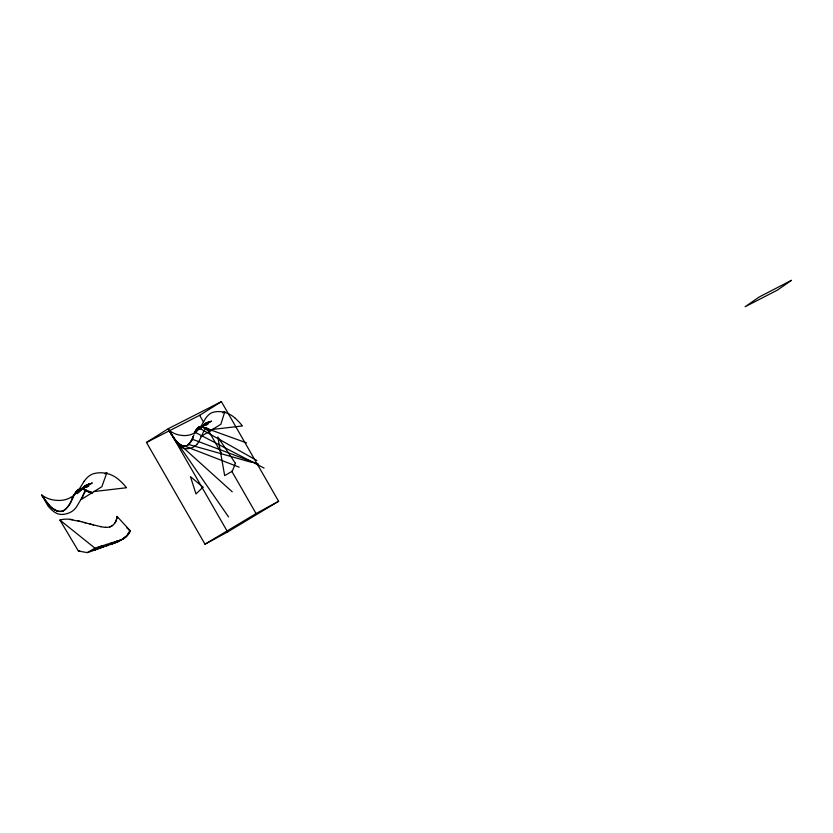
<?xml version="1.0" encoding="UTF-8"?>
<svg xmlns="http://www.w3.org/2000/svg" width="833" height="833" viewBox="0 0 833 833"><rect width="100%" height="100%" fill="white"/><g stroke="black" fill="none" stroke-linecap="round" stroke-linejoin="round"><path stroke-width="1.25" d="M110.862 526.466L109.696 526.893L110.862 526.466A13.141 10.777 57.1 0 0 111.966 525.873L113.049 525.071A15.004 12.308 57 0 0 114.787 523.166L115.006 522.832A14.255 11.693 57 0 0 115.391 522.197A14.619 11.995 57 0 0 116.349 519.896L116.558 519.157A22.429 18.441 56.5 0 0 117.057 516.418L130.24 530.746A25.386 20.804 57.4 0 1 129.459 532.349L129.427 532.412A25.302 20.731 57.4 0 0 130.24 530.746L126.876 527.945M116.349 519.896L116.381 519.802A14.525 11.912 57 0 1 115.006 522.832M193.433 436.325L193.287 436.742A50.074 32.071 43.1 0 1 192.277 439.168L192.111 439.48A50.095 32.091 43.1 0 0 193.266 436.804L193.287 436.742M193.318 436.284L191.757 440.157A39.463 18.742 79.3 0 1 190.486 442.177M193.641 435.711L193.86 435.118M84.862 490.908L81.853 499.123L101.845 486.711L106.936 472.519L104.833 473.842M194.381 433.722L194.495 433.108M194.412 433.639L194.62 432.796A45.044 28.437 47.5 0 1 195.391 431.14L196.286 429.672A23.23 14.182 56.4 0 1 197.931 427.829L198.264 427.548A10.631 6.445 62.8 0 1 201.232 426.798C205.137 426.746 207.032 431.359 211.082 430.796A8.611 5.133 62.2 0 0 209.135 429.318L208.854 429.172A8.445 5.04 62.2 0 0 206.969 428.641A6.862 4.092 62.2 0 0 205.98 428.724M71.794 499.758L71.669 500.414A54.499 38.224 39.8 0 1 70.118 503.507L70.347 503.09M71.94 499.394C72.211 499.727 73.741 494.906 72.044 499.154M71.846 499.644L69.743 504.132M71.992 499.613L73.169 496.926M194.63 433.087L194.995 432.254L264.082 468.094M203.002 432.941L203.106 432.712A39.474 23.407 63.1 0 1 204.095 430.692L204.606 429.828A6.477 3.863 62.2 0 1 205.866 428.756M202.658 433.754L201.482 436.388M201.315 436.752L198.296 442.479A40.744 24.803 59.6 0 1 197.004 444.208M73.429 496.051L73.543 495.822A48.762 33.934 45.6 0 1 74.522 494.011L75.449 492.824A25.084 17.087 54.8 0 1 78.167 489.95A11.443 7.747 63.2 0 1 81.801 488.856L82.3 488.898A13.318 8.934 61.8 0 1 84.57 489.512L88.756 492.157L92.296 493.198A9.309 6.216 61.9 0 0 90.068 491.678L89.735 491.532A9.121 6.091 61.9 0 0 87.527 491.043A7.424 4.956 61.8 0 0 86.361 491.189M73.575 496.051L73.97 495.271M192.256 439.21L258.553 464.21M191.954 439.532L191.809 440.074M80.593 500.019L82.748 495.76A42.65 28.301 63.1 0 1 84.029 493.469L84.674 492.48A6.997 4.675 61.8 0 1 86.226 491.231M80.447 500.289L76.49 506.922A44.139 30.071 58.5 0 1 74.949 508.828L74.897 508.88A32.487 22.095 59.4 0 1 72.252 511.191A35.444 24.074 62 0 1 70.336 512.326L69.045 512.909A48.21 32.706 61.5 0 1 66.723 513.701L65.63 513.971A38.401 26.229 -89.6 0 1 62.694 514.398M191.621 440.168L191.705 440.251A39.474 18.753 79.3 0 1 190.393 442.313A34.382 10.787 -80.4 0 1 188.56 444.458A28.947 11.777 83.4 0 1 187.404 445.384A29.082 11.829 83.3 0 1 186.623 445.801L187.321 445.322A28.801 11.693 83.4 0 0 188.362 444.499L189.185 443.635A34.278 10.746 -80.4 0 0 190.257 442.302L191.652 440.116M69.899 503.632L69.618 504.329A42.733 23.522 80.2 0 1 67.931 506.703A37.391 14.067 -78.9 0 1 65.578 509.213A31.362 15.088 84.4 0 1 64.079 510.348A31.519 15.161 84.4 0 1 63.089 510.879L64.006 510.275A31.206 14.994 84.5 0 0 65.349 509.275L66.494 508.161A37.287 14.015 -78.9 0 0 67.775 506.693L68.025 506.579M69.535 504.236L67.889 506.558M84.102 481.38L79.427 488.825A48.762 40.182 51.5 0 1 76.209 493.011M75.439 492.844L75.418 492.855A49.032 34.163 45.1 0 0 73.523 496.166M128.803 533.026L128.678 533.193A23.865 21.523 -11.1 0 1 127.543 534.63A25.209 21.762 -18.2 0 1 123.94 538.076L123.825 538.16A25.229 21.783 -18.2 0 0 125.419 536.806M76.209 493.001L75.387 493.865A32.987 27.197 52.5 0 1 70.815 497.374M77.313 493.688L85.122 485.535L78.864 491.855L86.84 484.619L80.103 490.564L89.089 483.692L81.759 489.075L92.286 482.901L84.195 487.42M205.366 423.226L199.67 429.026L206.813 422.456L200.67 427.902L208.719 421.685L202.034 426.621L211.436 421.071L204.054 425.205M123.763 538.212L123.784 538.191A26.812 26.448 -40 0 1 119.317 541.034A23.157 12.818 -34.2 0 1 117.12 542.064L116.682 542.241A23.095 12.787 -34.2 0 1 114.579 543.043L113.861 543.283M91.12 491.876C87.642 492.824 85.341 488.492 81.634 488.836A11.485 7.778 62.5 0 0 78.094 489.846L77.75 490.148A25.125 17.087 55.4 0 0 75.668 492.334L75.511 492.73A25.125 17.118 54.8 0 1 78.167 489.95M112.653 525.394L111.966 525.873M146.483 442.458L168.266 428.703L221.401 401.641L278.607 501.299L227.607 531.943L205.001 544.199L146.483 442.458L199.639 415.313L221.401 401.641M222.744 412.845L224.848 411.544L220.839 424.309L200.805 436.596M205.001 544.199L256.075 513.565L278.607 501.299M98.679 546.969L94.931 548.156L87.278 552.623L78.406 551.03L59.934 520.073A28.322 23.845 57.3 0 1 61.673 519.636L62.017 519.563A32.664 27.52 57.6 0 1 65.151 519.167L65.89 519.136A33.476 28.207 57.6 0 1 68.41 519.167L81.894 521.822M196.65 429.339L205.512 424.57L197.723 428.141L206.292 424.351L198.327 427.621A23.23 14.213 55.9 0 0 196.192 430.026A23.189 14.192 55.9 0 1 198.327 427.621L207.948 424.216L199.701 426.913M119.702 540.836L119.358 541.013A23.064 12.766 -34.2 0 1 114.996 542.897L114.735 542.991M85.049 487.003L76.73 491.22L79.031 490.075M81.332 488.94L85.934 486.649L81.676 488.607M79.552 489.585L77.417 490.554L86.861 486.368L82.509 488.159M63.058 510.889L63.089 510.879A23.293 11.547 56.8 0 1 60.799 511.431L59.872 511.441L60.507 511.389A23.126 11.443 57.1 0 0 62.756 510.921L62.912 510.952M186.488 445.853L186.415 445.801A21.346 8.882 57.8 0 1 184.562 446.103L184.811 446.155A21.502 8.965 57.5 0 0 186.623 445.801M81.78 488.534L87.819 486.191L82.28 488.221M120.004 540.253L120.712 539.982A35.819 29.311 56.8 0 0 122.368 539.263L122.524 539.18A22.824 18.701 57.6 0 0 123.69 538.535L124.763 537.816A21.97 17.993 57.6 0 0 125.648 537.108A22.751 18.638 57.6 0 0 126.481 536.337L126.762 536.056A24.251 19.867 57.5 0 0 127.865 534.776L128.324 534.161A23.834 19.523 57.5 0 0 129.219 532.776L129.365 532.516A23.907 19.586 57.5 0 1 128.324 534.161A23.97 19.638 57.5 0 1 125.658 537.118L125.523 537.223A22.429 18.368 57.6 0 1 122.368 539.253L122.139 539.367A37.162 30.404 56.7 0 1 118.525 540.732L117.484 541.044M90.266 551.571L92.765 550.686M90.495 551.488L87.444 552.571M99.866 548.176L101.189 547.708M92.713 550.696L94.525 550.061M100.054 548.114L98.523 548.655M100.991 547.781L102.324 547.312M102.115 547.385L103.105 547.031M93.348 550.478L93.942 550.269M102.886 547.114L103.459 546.906M97.555 548.999L98.71 548.593M103.396 546.927L106.77 545.74M94.337 550.124L95.118 549.853M96.847 549.239L97.711 548.937M94.962 549.905L95.701 549.645M96.972 549.197L95.42 549.749M95.816 549.603L96.399 549.405M119.89 540.294L118.525 540.732M106.52 545.834L107.311 545.553M107.072 545.636L108.186 545.251M108.019 545.303L110.112 544.574M110.185 544.553L110.737 544.365M110.633 544.397L111.945 543.939M111.83 543.98L112.58 543.72M112.372 543.793L113.153 543.533M112.674 543.689L113.621 543.366M113.475 543.418L114.027 543.231M82.654 488.211L88.808 486.149L82.071 488.367M98.617 546.989L99.898 546.573M99.616 546.667L101.126 546.188M100.949 546.24L101.626 546.031M101.511 546.063L106.801 544.386M106.562 544.47L111.039 543.043M110.872 543.106L114.673 541.898M114.465 541.971L115.1 541.773M114.777 541.866L116.474 541.346M115.391 541.679L118.182 540.836M116.672 541.283L117.286 541.106M79.697 550.655L78.406 551.03L79.177 550.811M129.021 531.079L130.24 530.746A23.741 21.408 -11.1 0 1 127.564 534.599M201.909 426.871L205.21 428.277A12.401 7.424 62.3 0 1 207.396 430.057L209.572 429.786M211.759 429.536L242.361 425.944A32.966 24.959 58 0 0 239.862 422.893L239.498 422.498A53.937 41.233 58.1 0 0 235.229 418.239M93.473 491.605L126.501 487.742A35.673 29.197 56.6 0 0 123.742 484.483L123.315 484.025A58.414 48.304 56.8 0 0 118.609 479.527M62.569 514.409L61.944 514.43A26.364 17.628 -77.3 0 1 59.278 514.19L58.477 514.003A27.687 18.513 -78.1 0 1 56.082 513.055L55.093 512.493A39.745 25.594 -87.2 0 1 53.041 511.025L52.01 510.15A38.672 15.296 65.3 0 1 50.355 508.578L48.189 506.277L41.65 494.927L44.034 498.332M60.101 511.452L60.163 511.452A24.834 13.089 64.8 0 1 56.8 510.816L52.812 508.578M105.458 527.299L105.666 527.31A17.92 14.692 56.8 0 0 109.717 526.945M59.757 511.431L59.757 511.431A24.698 12.984 64.9 0 1 57.04 510.858L56.488 510.671M86.705 490.575L81.79 488.877A11.35 7.674 63.1 0 0 78.156 489.939M106.624 473.415L104.646 473.061A33.664 27.51 56.6 0 0 100.855 472.769L100.283 472.769A36.725 30.03 56.8 0 0 95.004 473.363L94.296 473.519A20.325 16.577 55.8 0 0 89.756 475.539A23.741 19.367 56 0 0 88.652 476.351A34.34 28.01 56.7 0 0 84.112 481.391M100.72 526.623L102.542 527.008A26.271 21.491 56.3 0 0 105.666 527.31M100.314 526.529L100.855 526.654M100.574 526.591L93.369 524.884M92.494 524.665L93.546 524.925M92.848 524.748L88.079 523.53M77.833 520.74L78.427 520.885M91.869 524.509L90.745 524.228M224.608 412.356L222.869 411.971A31.113 23.522 58 0 0 219.568 411.596L219.069 411.585A33.934 25.677 58.1 0 0 214.487 411.971L213.779 412.116A18.784 14.182 57.4 0 0 209.978 413.803A21.939 16.566 57.6 0 0 209.041 414.511A31.748 23.959 58 0 0 205.251 418.968L201.399 425.59A44.92 34.32 54.6 0 1 198.723 429.297L198.035 430.057A30.415 23.23 55.3 0 1 194.172 433.118M78.604 520.937L80.218 521.354M90.464 524.155L89.902 524.009M87.694 523.426L85.549 522.843M85.716 522.885L82.384 521.958M84.956 522.676L84.102 522.437M188.539 444.478L251.587 462.346M202.888 427.121L246.62 442.906M184.811 446.155L239.133 467.167M56.394 510.671L56.03 510.525A26.76 16.764 86.8 0 1 53.312 508.973L52.104 508.036A29.749 18.024 83.1 0 1 50.084 506.089L49.043 504.923M232.24 491.824L178.533 443.406A24.709 13.786 85 0 0 181.5 445.353L181.719 445.426A22.824 10.194 65.1 0 0 183.885 446.04L183.958 446.092A22.918 10.267 65 0 1 181.542 445.374A22.939 10.277 65 0 0 184.291 446.134M176.544 441.448A27.562 14.619 81.4 0 0 178.116 443.062L181.198 445.207M198.327 427.621A10.59 6.414 63.4 0 1 201.367 426.777A10.496 6.352 63.4 0 0 198.327 427.61L256.876 460.493M205.543 428.526L203.731 427.464A12.318 7.382 62.2 0 0 201.784 426.85M204.835 428.068L204.897 428.1A12.318 7.403 62.4 0 0 201.471 426.808M205.251 428.329L207.386 430.047M52.802 508.599L52.698 508.505A29.853 17.982 82.7 0 1 50.813 506.87L49.97 505.954M59.934 520.073L94.931 548.156M178.533 443.406L177.918 442.854A27.458 14.661 81.7 0 1 175.95 440.678L175.263 439.803A41.161 16.545 72 0 1 173.399 437.2L171.994 435.097M176.471 441.313L175.773 440.47M47.752 503.351L46.148 501.268M46.752 502.049L46.981 502.361A44.513 21.387 72.2 0 0 49.272 505.173M46.221 501.341L45.398 500.248M45.628 500.56L44.888 499.519M45.076 499.79L44.524 499.04M44.18 498.53L43.462 497.54M43.566 497.697L41.796 495.177L43.597 496.249A45.971 37.672 52.3 0 0 45.409 497.27L46.481 497.811A23.803 19.69 52.8 0 0 50.969 499.477M173.982 438.054L173.41 437.231L228.586 516.96M173.337 437.117L172.223 435.44M172.525 435.898L171.775 434.753M169.588 431.348L171.879 434.909M171.713 434.659L171.348 434.097M171.556 434.409L168.797 430.057L176.627 442.75A35.725 11.235 65.5 0 0 178.002 444.281L178.856 445.134A36.621 21.252 -89.5 0 0 180.532 446.571L181.386 447.165A25.438 15.629 -81.5 0 0 183.291 448.123L184.041 448.362A24.209 14.89 -80.8 0 0 186.259 448.716L186.852 448.716A35.392 21.887 87.9 0 0 189.289 448.477L190.247 448.258A44.524 26.948 62.3 0 0 192.184 447.644L193.246 447.175A32.737 19.836 62.6 0 0 194.797 446.249M169.682 431.484L168.922 430.286L170.515 431.307A42.389 32.206 55.2 0 0 172.119 432.296L173.066 432.816A21.939 16.806 55.6 0 0 177.012 434.451A28.593 21.856 55.3 0 0 178.626 434.857A39.859 30.352 55 0 0 182.719 435.482A28.53 21.793 55.4 0 0 184.176 435.565A30.196 23.064 55.3 0 0 188.654 435.19L189.424 435.024A28.957 22.116 55.4 0 0 194.12 433.139M199.639 415.313L203.481 422.008M206.688 427.589L221.443 453.267M231.699 471.134L256.075 513.565M168.266 428.703L227.607 531.943M117.057 516.418L117.495 518.553M69.868 519.282A48.939 41.4 58.6 0 1 72.679 519.636M49.293 505.402A44.701 21.221 71.9 0 1 47.71 503.528M86.278 490.314A13.401 8.986 61.9 0 1 88.767 492.157M56.759 510.806A26.781 16.785 86.8 0 1 53.312 508.973M81.915 488.888A13.318 8.955 62.1 0 1 85.893 490.096M50.969 499.467A31.008 25.594 52.5 0 0 52.812 499.873A43.233 35.517 52 0 0 57.508 500.404A30.946 25.521 52.6 0 0 59.195 500.456A32.747 27 52.5 0 0 64.37 499.862L65.276 499.654A31.404 25.896 52.6 0 0 70.753 497.416M106.905 473.519A26.437 21.554 56.3 0 1 118.401 479.308M175.274 440.053A41.327 16.368 71.7 0 1 173.951 438.252M194.651 433.045A45.294 28.645 47 0 1 196.109 430.151M196.911 444.322A29.998 18.222 60.2 0 1 194.828 446.228M224.858 412.45A24.438 18.43 57.8 0 1 235.041 418.041M235.385 463.294L232.324 471.197L224.671 475.612L217.84 437.033L235.385 463.294M203.013 487.17L195.984 493.959L190.465 476.663L203.013 487.17M791.35 280.377L777.501 290.051L745.129 306.742L759.248 296.964L791.35 280.377"/></g></svg>
